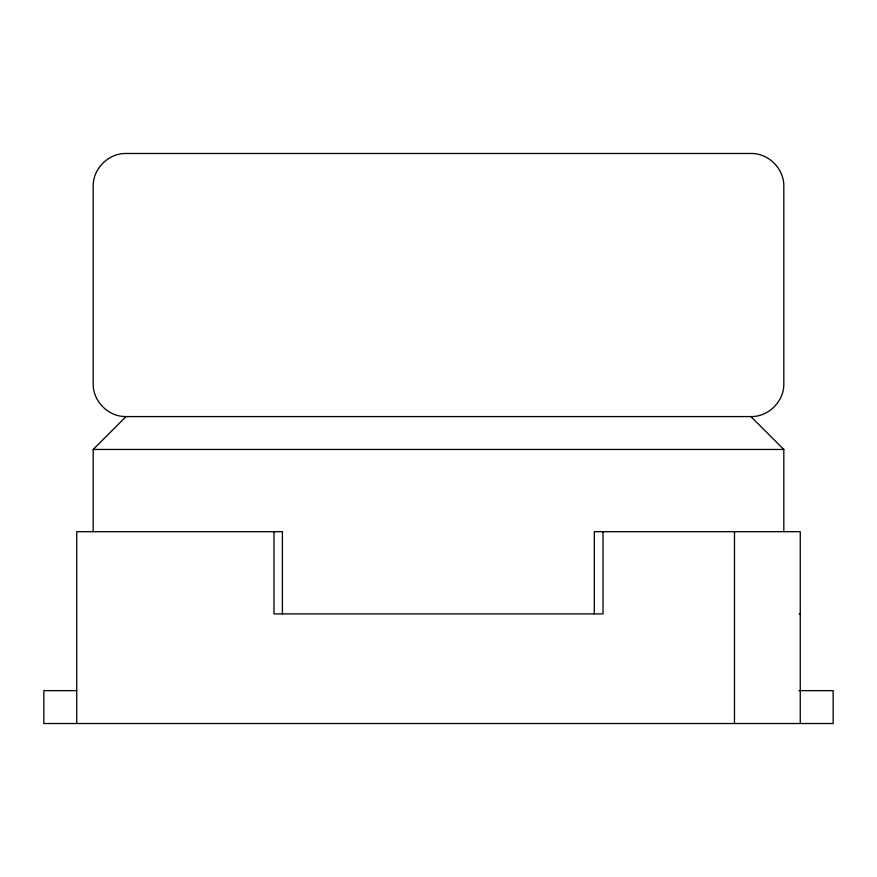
<?xml version="1.0" encoding="UTF-8"?>
<svg xmlns="http://www.w3.org/2000/svg" width="877" height="877" viewBox="0 0 877 877"><rect width="100%" height="100%" fill="white"/><g stroke="black" fill="none" stroke-linecap="round" stroke-linejoin="round"><path stroke-width="1.32" d="M93.181 531.681L93.181 449.462L126.069 416.575L750.931 416.575C768.515 416.948 784.191 401.271 783.819 383.688L783.819 186.362C784.191 168.779 768.515 153.102 750.931 153.475L126.069 153.475C108.485 153.102 92.809 168.779 93.181 186.362L93.181 383.688C92.809 401.271 108.485 416.948 126.069 416.575M93.181 449.462L783.819 449.462L783.819 531.681M799.243 613.9L800.262 613.9M76.737 690.637L43.85 690.637L43.85 723.525L833.15 723.525L833.15 690.637L798.892 690.637M750.931 416.575L783.819 449.462M800.262 723.525L800.262 531.681L594.31 531.681L594.31 613.9M734.487 531.681L734.487 723.525M603.025 531.681L603.025 613.9L273.975 613.9L273.975 531.681M282.394 613.9L282.394 531.681L76.737 531.681L76.737 723.525"/></g></svg>
